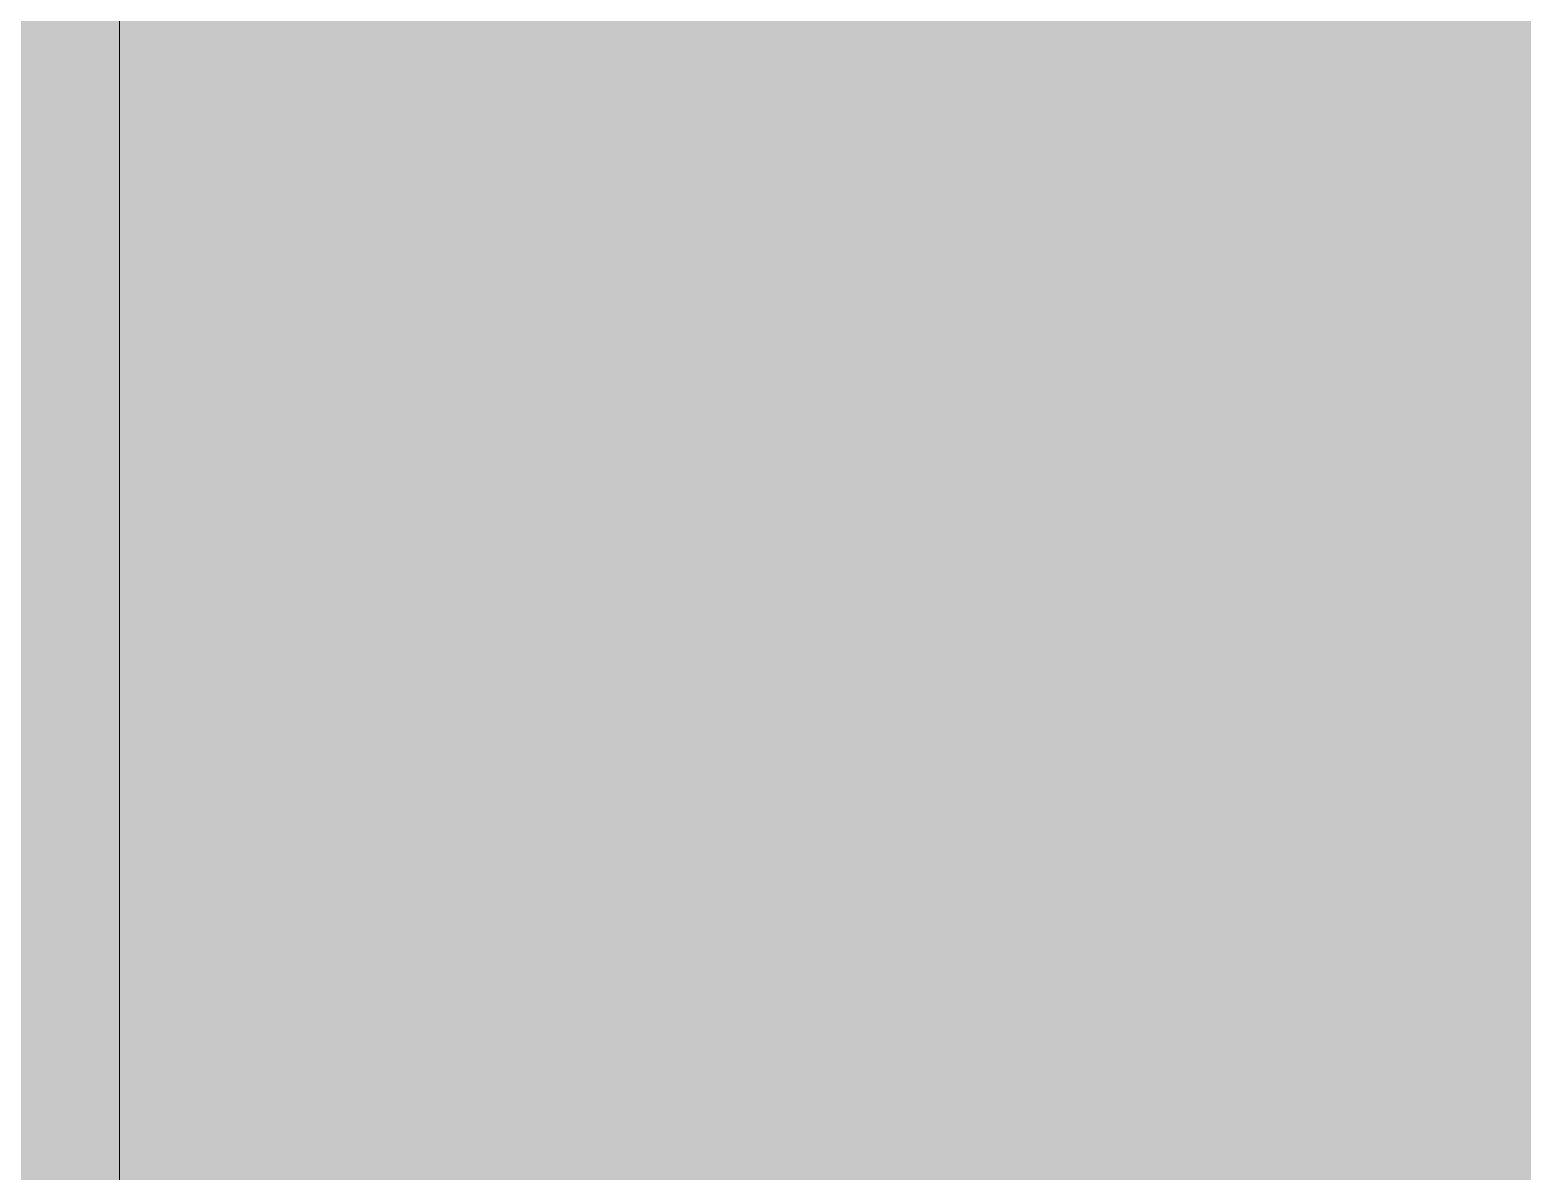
# Model space of a CAD drawing. Header units: inches. Extents: x -4169 to -1846, y 9706 to 12377.
# Drawn here: x -3456.9454 to -3456.93639, y 10414.04629 to 10414.05318 of the extents above; entities that cross this region are included whole.
import ezdxf

# ---------------------------------------------------------------- set-up
doc = ezdxf.new("R2010")
doc.units = ezdxf.units.IN
doc.header["$MEASUREMENT"] = 0
for name, color, linetype, lineweight in [('P-PIPE', 3, 'Continuous', 9), ('P-PIPE-1', 3, 'Continuous', 5), ('S-BEAM', 12, 'Continuous', 9)]:
    doc.layers.add(name, color=color, linetype=linetype, lineweight=lineweight)

# ---------------------------------------------------------------- blocks, each defined once
blk = doc.blocks.new('Dimension Lumber - LVL - 3_5X5_5-V117-ENLARGED RCP - 1ST FLOOR PLAN')
at = {"layer": 'S-BEAM'}
h = blk.add_hatch(color=256, dxfattribs=at)
h.paths.add_polyline_path([(29.7068966, -1.75), (34.9, -1.75), (34.9, 1.75), (-11.9961226, 1.75), (-11.9961226, -1.75), (25.9, -1.75)], flags=0)
h.paths.add_polyline_path([(-36.65, -1.75), (-22.6137633, -1.75), (-22.6137633, 1.75), (-36.65, 1.75)], flags=0)
h.paths.add_polyline_path([(-20.2387633, -1.75), (-18.6137633, -1.75), (-18.6137633, 1.75), (-20.2387633, 1.75)], flags=0)
h.paths.add_polyline_path([(-16.2387633, -1.75), (-14.3711226, -1.75), (-14.3711226, 1.75), (-16.2387633, 1.75)], flags=0)

msp = doc.modelspace()

# ---------------------------------------------------------------- hatches: boundary and pattern name
at = {"layer": 'P-PIPE-1'}
h = msp.add_hatch(color=256, dxfattribs=at)
h.paths.add_polyline_path([(-3456.9448593, 10411.1208646), (-3455.7573593, 10411.1208646), (-3455.7573593, 10649.8579276), (-3456.9448593, 10649.8579276), (-3456.9448593, 10414.0393961)], flags=0)
h.paths.add_polyline_path([(-3456.9448593, 10668.8079276), (-3455.7573593, 10668.8079276), (-3455.7573593, 10669.0579276), (-3456.9448593, 10669.0579276)], flags=0)
h.paths.add_polyline_path([(-3456.9448593, 10707.2079276), (-3455.7573593, 10707.2079276), (-3455.7573593, 10707.4579276), (-3456.9448593, 10707.4579276)], flags=0)
h.paths.add_polyline_path([(-3456.9448593, 10726.4079276), (-3455.7573593, 10726.4079276), (-3455.7573593, 10949.9708646), (-3456.9448593, 10949.9708646), (-3456.9448593, 10731.7309783)], flags=0)
h.paths.add_polyline_path([(-3456.9448593, 10968.9208646), (-3455.7573593, 10968.9208646), (-3455.7573593, 10969.1708646), (-3456.9448593, 10969.1708646)], flags=0)
h.paths.add_polyline_path([(-3455.7573593, 11007.3208646), (-3455.7573593, 11007.5708646), (-3456.9448593, 11007.5708646), (-3456.9267223, 11007.3208646), (-3455.9269426, 11007.3208646)], flags=0)
h.paths.add_polyline_path([(-3456.9448593, 11026.5208646), (-3455.7573593, 11026.5208646), (-3455.7573593, 11122.1893961), (-3456.9448593, 11122.1893961), (-3456.9448593, 11033.3572171)], flags=0)

# ---------------------------------------------------------------- linework, layer by layer
at = {"layer": 'P-PIPE'}
msp.add_line((-3456.9448593, 10411.1208646), (-3456.9448593, 10649.8579276), dxfattribs=at)

# ---------------------------------------------------------------- block references
at = {"layer": 'S-BEAM'}
msp.add_blockref('Dimension Lumber - LVL - 3_5X5_5-V117-ENLARGED RCP - 1ST FLOOR PLAN', (-3442.5737367, 10415.7893961), dxfattribs=at)

doc.saveas('drawing.dxf')
